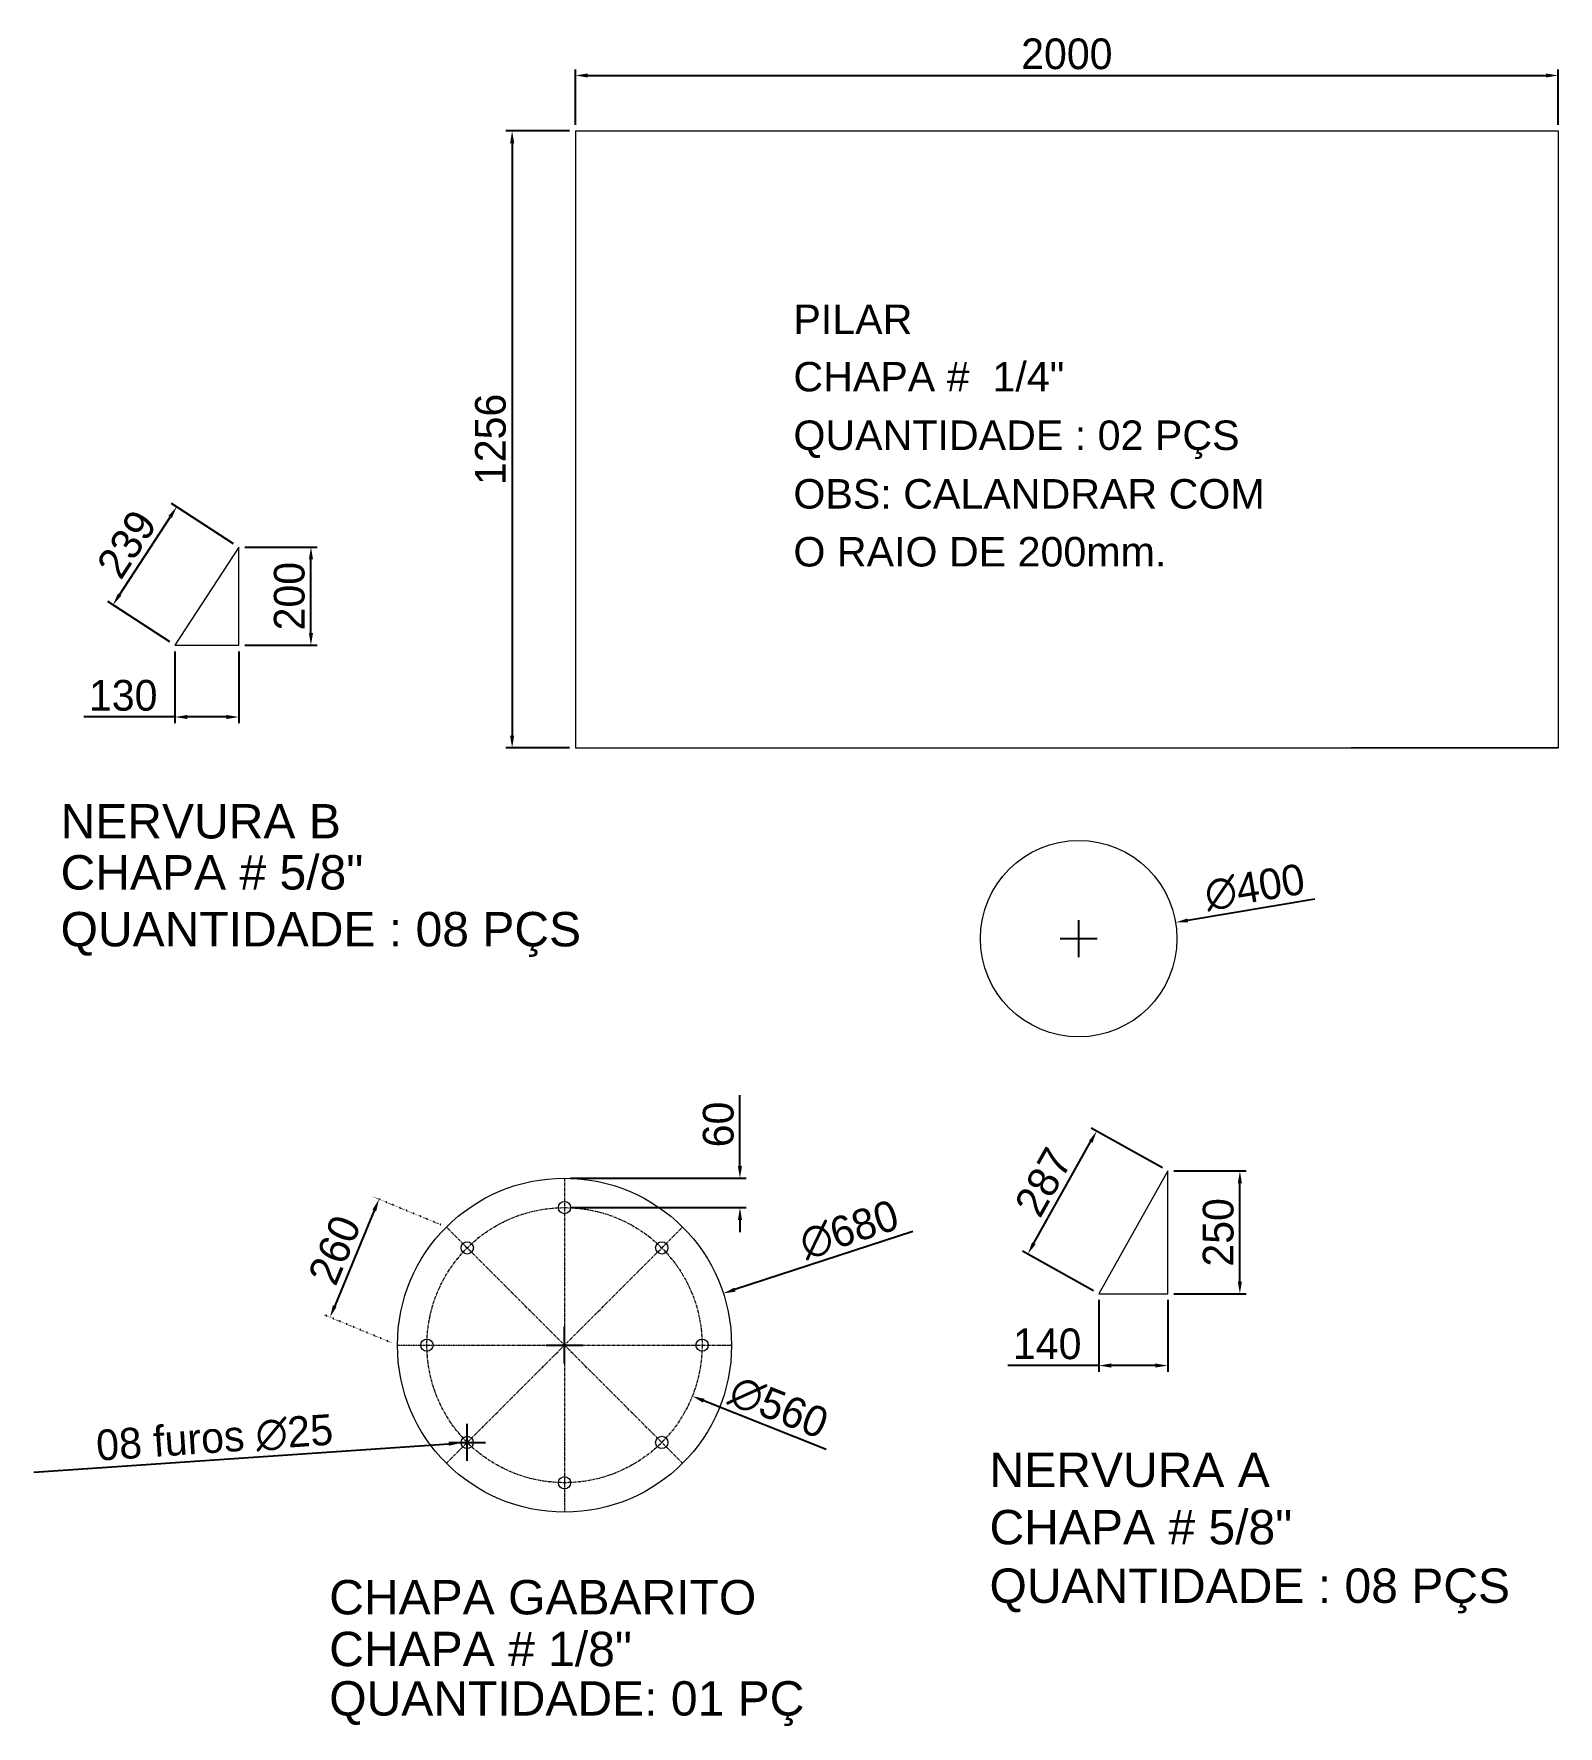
# Model space of a CAD drawing. Header units: millimetres. Extents: x 259906 to 295831, y -52980 to -28535.
# Drawn here: x 292728 to 295831, y -40883 to -37437 of the extents above; entities that cross this region are included whole.
import ezdxf

# ---------------------------------------------------------------- set-up
doc = ezdxf.new("R2010")
doc.units = ezdxf.units.MM
doc.header["$LTSCALE"] = 0.2
doc.linetypes.add('ACAD_ISO07W100', pattern=[3, 0, -3])
doc.linetypes.add('CENTER', pattern=[50.8, 31.75, -6.35, 6.35, -6.35])
for name, color, linetype, lineweight in [('03', 3, 'Continuous', 13), ('CENT 1', 1, 'CENTER', 9), ('CONT4', 4, 'Continuous', 5), ('COTA', 1, 'Continuous', 9)]:
    doc.layers.add(name, color=color, linetype=linetype, lineweight=lineweight)
doc.styles.add('1-500', font='arial.ttf', dxfattribs={"height": 100})
doc.dimstyles.new('ESC25', dxfattribs={"dimscale": 25, "dimtxt": 2.5, "dimasz": 1, "dimexe": 0.5, "dimexo": 0.5, "dimgap": 0.5, "dimtad": 1, "dimdec": 0, "dimzin": 0, "dimdsep": 46, "dimtxsty": 'Standard', "dimcen": 1.5, "dimclrd": 1, "dimclre": 1, "dimclrt": 2, "dimadec": 0, "dimazin": 0, "dimtfac": 1, "dimtdec": 0, "dimtofl": 0, "dimtmove": 0, "dimatfit": 3, "dimfxl": 1, "dimtolj": 1, "dimtzin": 0, "dimarcsym": 0})

# ---------------------------------------------------------------- blocks, each defined once
blk = doc.blocks.new('*D51')
at = {"layer": 'COTA', "color": 1, "lineweight": -2, "transparency": 16777216}
for p, q in [((294896, -40014.9), (294896, -40161)), ((295036, -40014.9), (295036, -40161)), ((294896, -40148.5), (294710.6, -40148.5)), ((295011, -40148.5), (294921, -40148.5))]:
    blk.add_line(p, q, dxfattribs=at)
at = {"layer": 'COTA', "color": 1, "transparency": 16777216}
for points in [[(294921, -40144.3), (294921, -40152.6), (294896, -40148.5)], [(295011, -40144.3), (295011, -40152.6), (295036, -40148.5)]]:
    blk.add_solid(points, dxfattribs=at)
at = {"layer": 'COTA', "color": 2, "transparency": 16777216, "insert": (294790.8, -40104.7), "char_height": 62.5, "attachment_point": 5}
blk.add_mtext('\\A1;140', dxfattribs=at)
blk = doc.blocks.new('*D52')
at = {"layer": 'COTA', "color": 1, "lineweight": -2, "transparency": 16777216}
for p, q in [((295048.5, -39752.4), (295195.4, -39752.4)), ((295182.9, -39977.4), (295182.9, -39777.4)), ((295048.5, -40002.4), (295195.4, -40002.4))]:
    blk.add_line(p, q, dxfattribs=at)
at = {"layer": 'COTA', "color": 1, "transparency": 16777216}
for points in [[(295178.7, -39777.4), (295187.1, -39777.4), (295182.9, -39752.4)], [(295178.7, -39977.4), (295187.1, -39977.4), (295182.9, -40002.4)]]:
    blk.add_solid(points, dxfattribs=at)
at = {"layer": 'COTA', "color": 2, "transparency": 16777216, "insert": (295139.1, -39877.4), "char_height": 62.5, "attachment_point": 5, "rotation": 90}
blk.add_mtext('\\A1;250', dxfattribs=at)
blk = doc.blocks.new('*D53')
at = {"layer": 'COTA', "color": 1, "lineweight": -2, "transparency": 16777216}
for p, q in [((295025.1, -39746.3), (294880.5, -39665.3)), ((294763.6, -39899.6), (294879.1, -39693.3)), ((294885.1, -39996.3), (294740.5, -39915.3))]:
    blk.add_line(p, q, dxfattribs=at)
at = {"layer": 'COTA', "color": 1, "transparency": 16777216}
for points in [[(294875.5, -39691.2), (294882.8, -39695.3), (294891.4, -39671.4)], [(294759.9, -39897.6), (294767.2, -39901.7), (294751.4, -39921.4)]]:
    blk.add_solid(points, dxfattribs=at)
at = {"layer": 'COTA', "color": 2, "transparency": 16777216, "insert": (294783.2, -39775.1), "char_height": 62.5, "attachment_point": 5, "rotation": 60.7512}
blk.add_mtext('\\A1;287', dxfattribs=at)
blk = doc.blocks.new('*D72')
at = {"layer": 'COTA', "color": 1, "lineweight": -2, "transparency": 16777216}
for p, q in [((293015.2, -38694.6), (293015.2, -38840.6)), ((293145.2, -38694.6), (293145.2, -38840.6)), ((293015.2, -38828.1), (292829.8, -38828.1)), ((293120.2, -38828.1), (293040.2, -38828.1))]:
    blk.add_line(p, q, dxfattribs=at)
at = {"layer": 'COTA', "color": 1, "transparency": 16777216}
for points in [[(293040.2, -38824), (293040.2, -38832.3), (293015.2, -38828.1)], [(293120.2, -38824), (293120.2, -38832.3), (293145.2, -38828.1)]]:
    blk.add_solid(points, dxfattribs=at)
at = {"layer": 'COTA', "color": 2, "transparency": 16777216, "insert": (292910, -38784.4), "char_height": 62.5, "attachment_point": 5}
blk.add_mtext('\\A1;130', dxfattribs=at)
blk = doc.blocks.new('*D73')
at = {"layer": 'COTA', "color": 1, "lineweight": -2, "transparency": 16777216}
for p, q in [((293157.7, -38482.1), (293304.6, -38482.1)), ((293292.1, -38657.1), (293292.1, -38507.1)), ((293157.7, -38682.1), (293304.6, -38682.1))]:
    blk.add_line(p, q, dxfattribs=at)
at = {"layer": 'COTA', "color": 1, "transparency": 16777216}
for points in [[(293287.9, -38507.1), (293296.3, -38507.1), (293292.1, -38482.1)], [(293287.9, -38657.1), (293296.3, -38657.1), (293292.1, -38682.1)]]:
    blk.add_solid(points, dxfattribs=at)
at = {"layer": 'COTA', "color": 2, "transparency": 16777216, "insert": (293248.3, -38582.1), "char_height": 62.5, "attachment_point": 5, "rotation": 90}
blk.add_mtext('\\A1;200', dxfattribs=at)
blk = doc.blocks.new('*D74')
at = {"layer": 'COTA', "color": 1, "lineweight": -2, "transparency": 16777216}
for p, q in [((293134.7, -38475.3), (293008.5, -38393.3)), ((292902.7, -38579.1), (293005.4, -38421.1)), ((293004.7, -38675.3), (292878.5, -38593.3))]:
    blk.add_line(p, q, dxfattribs=at)
at = {"layer": 'COTA', "color": 1, "transparency": 16777216}
for points in [[(293001.9, -38418.8), (293008.9, -38423.3), (293019, -38400.1)], [(292899.2, -38576.9), (292906.1, -38581.4), (292889, -38600.1)]]:
    blk.add_solid(points, dxfattribs=at)
at = {"layer": 'COTA', "color": 2, "transparency": 16777216, "insert": (292917.3, -38476.2), "char_height": 62.5, "attachment_point": 5, "rotation": 56.9761}
blk.add_mtext('\\A1;239', dxfattribs=at)
blk = doc.blocks.new('*D126')
at = {"layer": 'COTA', "color": 1, "lineweight": -2, "transparency": 16777216}
for p, q in [((294517.1, -39875.9), (294155.2, -39993.9)), ((293808.2, -40144.5), (293808.2, -40069.5)), ((293770.7, -40107), (293845.7, -40107))]:
    blk.add_line(p, q, dxfattribs=at)
at = {"layer": 'COTA', "color": 1, "transparency": 16777216}
blk.add_solid([(294153.9, -39989.9), (294156.5, -39997.9), (294131.5, -40001.7)], dxfattribs=at)
at = {"layer": 'COTA', "color": 2, "transparency": 16777216, "insert": (294387.7, -39872.1), "char_height": 62.5, "attachment_point": 5, "rotation": 18.0559}
blk.add_mtext('\\A1;∅680', dxfattribs=at)
blk = doc.blocks.new('*D127')
at = {"layer": 'COTA', "color": 1, "lineweight": -2, "transparency": 16777216}
for p, q in [((293808.2, -40144.5), (293808.2, -40069.5)), ((293770.7, -40107), (293845.7, -40107)), ((294341.1, -40319.6), (294091.5, -40220))]:
    blk.add_line(p, q, dxfattribs=at)
at = {"layer": 'COTA', "color": 1, "transparency": 16777216}
blk.add_solid([(294093.1, -40216.1), (294090, -40223.9), (294068.3, -40210.8)], dxfattribs=at)
at = {"layer": 'COTA', "color": 2, "transparency": 16777216, "insert": (294244.1, -40233.8), "char_height": 62.5, "attachment_point": 5, "rotation": 338.2587}
blk.add_mtext('\\A1;∅560', dxfattribs=at)
blk = doc.blocks.new('*D128')
at = {"layer": 'COTA', "color": 1, "linetype": 'ACAD_ISO07W100', "lineweight": -2, "transparency": 16777216}
for p, q in [((293556.2, -39861.8), (293419, -39805)), ((293456.7, -40102.3), (293319.4, -40045.4))]:
    blk.add_line(p, q, dxfattribs=at)
at = {"layer": 'COTA', "color": 1, "lineweight": -2, "transparency": 16777216}
blk.add_line((293421, -39832.9), (293340.6, -40027.1), dxfattribs=at)
at = {"layer": 'COTA', "color": 1, "transparency": 16777216}
for points in [[(293417.2, -39831.3), (293424.9, -39834.5), (293430.6, -39809.8)], [(293336.7, -40025.5), (293344.4, -40028.7), (293331, -40050.2)]]:
    blk.add_solid(points, dxfattribs=at)
at = {"layer": 'COTA', "color": 2, "transparency": 16777216, "insert": (293340.4, -39913.2), "char_height": 62.5, "attachment_point": 5, "rotation": 67.5}
blk.add_mtext('\\A1;260', dxfattribs=at)
blk = doc.blocks.new('*D129')
at = {"layer": 'COTA', "color": 1, "lineweight": -2, "transparency": 16777216}
for p, q in [((293610.2, -40342.5), (293610.2, -40267.5)), ((292728.1, -40365.9), (293572.8, -40307.6)), ((293572.7, -40305), (293647.7, -40305))]:
    blk.add_line(p, q, dxfattribs=at)
at = {"layer": 'COTA', "color": 1, "transparency": 16777216}
blk.add_solid([(293572.5, -40303.5), (293573.1, -40311.8), (293597.7, -40305.9)], dxfattribs=at)
at = {"layer": 'COTA', "color": 2, "transparency": 16777216, "insert": (293096.1, -40296.7), "char_height": 62.5, "attachment_point": 5, "rotation": 3.9485}
blk.add_mtext('\\A1;08 furos ∅25', dxfattribs=at)
blk = doc.blocks.new('*D151')
at = {"layer": 'COTA', "color": 1, "lineweight": -2, "transparency": 16777216}
for p, q in [((293818.2, -37635), (293689.1, -37635)), ((293701.6, -37660), (293701.6, -38866)), ((293818.2, -38891), (293689.1, -38891))]:
    blk.add_line(p, q, dxfattribs=at)
at = {"layer": 'COTA', "color": 1, "transparency": 16777216}
for points in [[(293697.4, -37660), (293705.8, -37660), (293701.6, -37635)], [(293697.4, -38866), (293705.8, -38866), (293701.6, -38891)]]:
    blk.add_solid(points, dxfattribs=at)
at = {"layer": 'COTA', "color": 2, "transparency": 16777216, "insert": (293657.8, -38263), "char_height": 62.5, "attachment_point": 5, "rotation": 90}
blk.add_mtext('\\A1;1256', dxfattribs=at)
blk = doc.blocks.new('*D152')
at = {"layer": 'COTA', "color": 1, "lineweight": -2, "transparency": 16777216}
for p, q in [((293830.7, -37622.5), (293830.7, -37509.6)), ((295830.7, -37622.5), (295830.7, -37509.6)), ((293855.7, -37522.1), (295805.7, -37522.1))]:
    blk.add_line(p, q, dxfattribs=at)
at = {"layer": 'COTA', "color": 1, "transparency": 16777216}
for points in [[(293855.7, -37517.9), (293855.7, -37526.3), (293830.7, -37522.1)], [(295805.7, -37517.9), (295805.7, -37526.3), (295830.7, -37522.1)]]:
    blk.add_solid(points, dxfattribs=at)
at = {"layer": 'COTA', "color": 2, "transparency": 16777216, "insert": (294830.7, -37478.4), "char_height": 62.5, "attachment_point": 5}
blk.add_mtext('\\A1;2000', dxfattribs=at)
blk = doc.blocks.new('*D178')
at = {"layer": 'COTA', "color": 1, "lineweight": -2, "transparency": 16777216}
for p, q in [((294165.3, -39742), (294165.3, -39598.3)), ((293820.7, -39767), (294177.8, -39767)), ((293820.7, -39827), (294177.8, -39827)), ((294165.3, -39852), (294165.3, -39877))]:
    blk.add_line(p, q, dxfattribs=at)
at = {"layer": 'COTA', "color": 1, "transparency": 16777216}
for points in [[(294161.1, -39742), (294169.5, -39742), (294165.3, -39767)], [(294161.1, -39852), (294169.5, -39852), (294165.3, -39827)]]:
    blk.add_solid(points, dxfattribs=at)
at = {"layer": 'COTA', "color": 2, "transparency": 16777216, "insert": (294121.5, -39657.7), "char_height": 62.5, "attachment_point": 5, "rotation": 90}
blk.add_mtext('\\A1;60', dxfattribs=at)
blk = doc.blocks.new('*D194')
at = {"layer": 'COTA', "color": 1, "lineweight": -2, "transparency": 16777216}
for p, q in [((295335.4, -39199.1), (295076.9, -39242.3)), ((294854.9, -39316.8), (294854.9, -39241.8)), ((294817.4, -39279.3), (294892.4, -39279.3))]:
    blk.add_line(p, q, dxfattribs=at)
at = {"layer": 'COTA', "color": 1, "transparency": 16777216}
blk.add_solid([(295076.2, -39238.2), (295077.6, -39246.4), (295052.2, -39246.4)], dxfattribs=at)
at = {"layer": 'COTA', "color": 2, "transparency": 16777216, "insert": (295213.1, -39175.2), "char_height": 62.5, "attachment_point": 5, "rotation": 9.4719}
blk.add_mtext('\\A1;∅400', dxfattribs=at)

msp = doc.modelspace()

# ---------------------------------------------------------------- linework, layer by layer
at = {"layer": '03'}
for p, q in [((293830.7, -37635), (295830.7, -37635)), ((293830.7, -37635), (293830.7, -38891)), ((295830.7, -37635), (295830.7, -38891)), ((293145.2, -38482.1), (293015.2, -38682.1)), ((293145.2, -38682.1), (293145.2, -38482.1)), ((293015.2, -38682.1), (293145.2, -38682.1)), ((293830.7, -38891), (295830.7, -38891)), ((295830.7, -38891), (295409.7, -38891)), ((295036, -39752.4), (294896, -40002.4)), ((295036, -40002.4), (295036, -39752.4)), ((294896, -40002.4), (295036, -40002.4))]:
    msp.add_line(p, q, dxfattribs=at)
for centre, radius in [((294854.9, -39279.3), 200), ((293808.2, -40107), 340), ((293808.2, -39827), 12.5), ((293610.2, -39909), 12.5), ((294006.2, -39909), 12.5), ((293528.2, -40107), 12.5), ((294088.2, -40107), 12.5), ((293610.2, -40305), 12.5), ((294006.2, -40305), 12.5), ((293808.2, -40387), 12.5)]:
    msp.add_circle(centre, radius, dxfattribs=at)
at = {"layer": 'CENT 1'}
for p, q in [((293808.2, -39767), (293808.2, -40447)), ((293567.8, -40347.5), (294048.6, -39866.6)), ((294048.6, -40347.5), (293567.8, -39866.6)), ((293468.2, -40107), (294148.2, -40107))]:
    msp.add_line(p, q, dxfattribs=at)
msp.add_circle((293808.2, -40107), 280, dxfattribs=at)

# ---------------------------------------------------------------- texts
at = {"layer": 'CONT4', "style": '1-500'}
for s, height, p in [('PILAR', 60, (294274.1, -38048.6)), ('CHAPA #  1/4"', 60, (294274.1, -38165.3)), ('QUANTIDADE : 02 PÇS', 60, (294274.1, -38284.5)), ('OBS: CALANDRAR COM', 60, (294274.1, -38403.8)), ('O RAIO DE 200mm.', 60, (294274.1, -38521.7)), ('NERVURA B', 70, (292782.5, -39075.4)), ('CHAPA # 5/8"', 70, (292782.5, -39179.4)), ('QUANTIDADE : 08 PÇS', 70, (292782.5, -39295.1)), ('NERVURA A', 70, (294673.3, -40395.8)), ('CHAPA # 5/8"', 70, (294673.3, -40512.5)), ('CHAPA GABARITO', 70, (293329.3, -40655.1)), ('QUANTIDADE : 08 PÇS', 70, (294673.3, -40631.7)), ('CHAPA # 1/8"', 70, (293329.3, -40760.5)), ('QUANTIDADE: 01 PÇ', 70, (293329.3, -40861.1))]:
    msp.add_text(s, height=height, dxfattribs=at).set_placement(p)

# ---------------------------------------------------------------- dimensions: what is measured, and where the dimension line sits
at = {"layer": 'COTA'}
for base, p1, p2, picture, middle in [((295830.7, -37522.1), (293830.7, -37635), (295830.7, -37635), '*D152', (294830.7, -37478.4)), ((293015.2, -38828.1), (293145.2, -38682.1), (293015.2, -38682.1), '*D72', (292910, -38784.4)), ((294896, -40148.5), (295036, -40002.4), (294896, -40002.4), '*D51', (294790.8, -40104.7))]:
    dim = msp.add_linear_dim(base=base, p1=p1, p2=p2, dimstyle='ESC25', dxfattribs=at)
    dim.commit()
    dim.dimension.update_dxf_attribs({"geometry": picture, "text_midpoint": middle})
for base, p1, p2, picture, middle in [((293701.6, -38891), (293830.7, -37635), (293830.7, -38891), '*D151', (293657.8, -38263)), ((293292.1, -38482.1), (293145.2, -38682.1), (293145.2, -38482.1), '*D73', (293248.3, -38582.1)), ((294165.3, -39767), (293808.2, -39827), (293808.2, -39767), '*D178', (294121.5, -39657.7)), ((295182.9, -39752.4), (295036, -40002.4), (295036, -39752.4), '*D52', (295139.1, -39877.4))]:
    dim = msp.add_linear_dim(base=base, p1=p1, p2=p2, angle=90, dimstyle='ESC25', dxfattribs=at)
    dim.commit()
    dim.dimension.update_dxf_attribs({"geometry": picture, "text_midpoint": middle})
for p1, p2, distance, picture, middle in [((293015.2, -38682.1), (293145.2, -38482.1), 150.5, '*D74', (292917.3, -38476.2)), ((294896, -40002.4), (295036, -39752.4), 165.7, '*D53', (294783.2, -39775.1)), ((293567.8, -39866.6), (293468.2, -40107), -148.5, '*D128', (293340.4, -39913.2))]:
    dim = msp.add_aligned_dim(p1=p1, p2=p2, distance=distance, dimstyle='ESC25', dxfattribs=at)
    dim.commit()
    dim.dimension.update_dxf_attribs({"geometry": picture, "text_midpoint": middle})
for p1, p2, picture, middle in [((294657.7, -39312.2), (295052.2, -39246.4), '*D194', (295220.3, -39218.3)), ((293484.9, -40212.4), (294131.5, -40001.7), '*D126', (294401.2, -39913.7))]:
    dim = msp.add_diameter_dim_2p(p1=p1, p2=p2, dimstyle='ESC25', dxfattribs=at)
    dim.commit()
    dim.dimension.update_dxf_attribs({"geometry": picture, "text_midpoint": middle, "dimtype": 163})
dim = msp.add_diameter_dim_2p(p1=(293548.1, -40003.3), p2=(294068.3, -40210.8), dimstyle='ESC25', dxfattribs=at)
dim.commit()
dim.dimension.update_dxf_attribs({"geometry": '*D127', "text_midpoint": (294244.1, -40233.8)})
dim = msp.add_diameter_dim_2p(p1=(293622.7, -40304.2), p2=(293597.7, -40305.9), text='08 furos <>', dimstyle='ESC25', dxfattribs=at)
dim.commit()
dim.dimension.update_dxf_attribs({"geometry": '*D129', "text_midpoint": (293099.1, -40340.3), "dimtype": 163})

doc.saveas('drawing.dxf')
